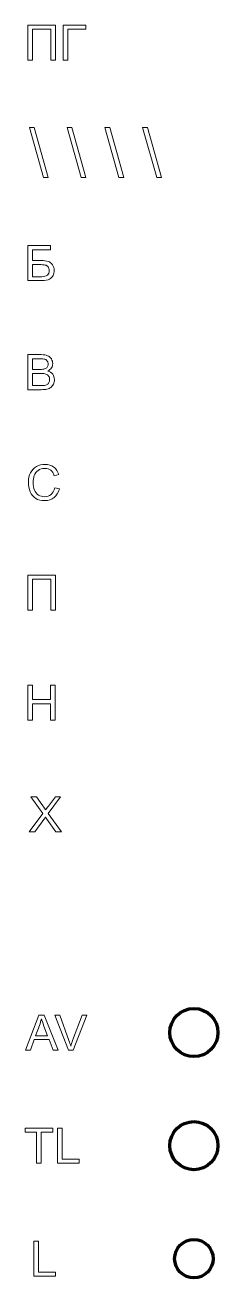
# Model space of a CAD drawing. Header units: millimetres. Extents: x -183 to 830, y -630 to 470.
# Drawn here: x 623 to 723, y -181 to 470 of the extents above; entities that cross this region are included whole.
import ezdxf

# ---------------------------------------------------------------- set-up
doc = ezdxf.new("R2010")
doc.units = ezdxf.units.MM
doc.header["$MEASUREMENT"] = 0
doc.layers.add('layer 1', color=7, linetype='Continuous')

msp = doc.modelspace()

# ---------------------------------------------------------------- linework, layer by layer
at = {"layer": 'layer 1', "color": 142, "lineweight": 9}
for points, knots in [([(624.6828, 469.7269), (624.6828, 469.7269), (638.9576, 469.7269), (638.9576, 469.7269), (638.9576, 469.7269), (638.9576, 469.7269), (638.9576, 451.5405), (638.9576, 451.5405), (638.9576, 451.5405), (638.9576, 451.5405), (636.5446, 451.5405), (636.5446, 451.5405), (636.5446, 451.5405), (636.5446, 451.5405), (636.5446, 467.5933), (636.5446, 467.5933), (636.5446, 467.5933), (636.5446, 467.5933), (627.0958, 467.5933), (627.0958, 467.5933), (627.0958, 467.5933), (627.0958, 467.5933), (627.0958, 451.5405), (627.0958, 451.5405), (627.0958, 451.5405), (627.0958, 451.5405), (624.6828, 451.5405), (624.6828, 451.5405), (624.6828, 451.5405), (624.6828, 451.5405), (624.6828, 469.7269), (624.6828, 469.7269)], [0, 0, 0, 0, 0.11111111, 0.11111111, 0.11111111, 0.11111111, 0.22222222, 0.22222222, 0.22222222, 0.22222222, 0.33333333, 0.33333333, 0.33333333, 0.33333333, 0.44444444, 0.44444444, 0.44444444, 0.44444444, 0.55555556, 0.55555556, 0.55555556, 0.55555556, 0.66666667, 0.66666667, 0.66666667, 0.66666667, 0.77777778, 0.77777778, 0.77777778, 0.77777778, 1, 1, 1, 1]), ([(642.9666, 469.7269), (642.9666, 469.7269), (654.7269, 469.7269), (654.7269, 469.7269), (654.7269, 469.7269), (654.7269, 469.7269), (654.7269, 467.5933), (654.7269, 467.5933), (654.7269, 467.5933), (654.7269, 467.5933), (645.3796, 467.5933), (645.3796, 467.5933), (645.3796, 467.5933), (645.3796, 467.5933), (645.3796, 451.5405), (645.3796, 451.5405), (645.3796, 451.5405), (645.3796, 451.5405), (642.9666, 451.5405), (642.9666, 451.5405), (642.9666, 451.5405), (642.9666, 451.5405), (642.9666, 469.7269), (642.9666, 469.7269)], [0, 0, 0, 0, 0.14285714, 0.14285714, 0.14285714, 0.14285714, 0.28571429, 0.28571429, 0.28571429, 0.28571429, 0.42857143, 0.42857143, 0.42857143, 0.42857143, 0.57142857, 0.57142857, 0.57142857, 0.57142857, 0.71428571, 0.71428571, 0.71428571, 0.71428571, 1, 1, 1, 1]), ([(632.7851, 390.5087), (632.7851, 390.5087), (625.4826, 416.6142), (625.4826, 416.6142), (625.4826, 416.6142), (625.4826, 416.6142), (627.9638, 416.6142), (627.9638, 416.6142), (627.9638, 416.6142), (627.9638, 416.6142), (635.2663, 390.5087), (635.2663, 390.5087), (635.2663, 390.5087), (635.2663, 390.5087), (632.7851, 390.5087), (632.7851, 390.5087)], [0, 0, 0, 0, 0.2, 0.2, 0.2, 0.2, 0.4, 0.4, 0.4, 0.4, 0.6, 0.6, 0.6, 0.6, 1, 1, 1, 1]), ([(652.3877, 390.5087), (652.3877, 390.5087), (645.0852, 416.6142), (645.0852, 416.6142), (645.0852, 416.6142), (645.0852, 416.6142), (647.5664, 416.6142), (647.5664, 416.6142), (647.5664, 416.6142), (647.5664, 416.6142), (654.8689, 390.5087), (654.8689, 390.5087), (654.8689, 390.5087), (654.8689, 390.5087), (652.3877, 390.5087), (652.3877, 390.5087)], [0, 0, 0, 0, 0.2, 0.2, 0.2, 0.2, 0.4, 0.4, 0.4, 0.4, 0.6, 0.6, 0.6, 0.6, 1, 1, 1, 1]), ([(671.9903, 390.5087), (671.9903, 390.5087), (664.6878, 416.6142), (664.6878, 416.6142), (664.6878, 416.6142), (664.6878, 416.6142), (667.169, 416.6142), (667.169, 416.6142), (667.169, 416.6142), (667.169, 416.6142), (674.4715, 390.5087), (674.4715, 390.5087), (674.4715, 390.5087), (674.4715, 390.5087), (671.9903, 390.5087), (671.9903, 390.5087)], [0, 0, 0, 0, 0.2, 0.2, 0.2, 0.2, 0.4, 0.4, 0.4, 0.4, 0.6, 0.6, 0.6, 0.6, 1, 1, 1, 1]), ([(691.5929, 390.5087), (691.5929, 390.5087), (684.2904, 416.6142), (684.2904, 416.6142), (684.2904, 416.6142), (684.2904, 416.6142), (686.7716, 416.6142), (686.7716, 416.6142), (686.7716, 416.6142), (686.7716, 416.6142), (694.0741, 390.5087), (694.0741, 390.5087), (694.0741, 390.5087), (694.0741, 390.5087), (691.5929, 390.5087), (691.5929, 390.5087)], [0, 0, 0, 0, 0.2, 0.2, 0.2, 0.2, 0.4, 0.4, 0.4, 0.4, 0.6, 0.6, 0.6, 0.6, 1, 1, 1, 1]), ([(624.6414, 355.2186), (624.6414, 355.2186), (636.4524, 355.2186), (636.4524, 355.2186), (636.4524, 355.2186), (636.4524, 355.2186), (636.4524, 353.085), (636.4524, 353.085), (636.4524, 353.085), (636.4524, 353.085), (627.0544, 353.085), (627.0544, 353.085), (627.0544, 353.085), (627.0544, 353.085), (627.0544, 347.4716), (627.0544, 347.4716), (627.0544, 347.4716), (627.0544, 347.4716), (631.3978, 347.4716), (631.3978, 347.4716), (631.3978, 347.4716), (633.0022, 347.4716), (634.2765, 347.3192), (635.2247, 347.0102), (635.2247, 347.0102), (636.173, 346.7054), (636.9308, 346.1296), (637.5023, 345.2787), (637.5023, 345.2787), (638.0738, 344.4321), (638.3574, 343.4457), (638.3574, 342.3196), (638.3574, 342.3196), (638.3574, 341.401), (638.1542, 340.5416), (637.7436, 339.7458), (637.7436, 339.7458), (637.3329, 338.9457), (636.7233, 338.2937), (635.9105, 337.79), (635.9105, 337.79), (635.102, 337.2862), (633.7177, 337.0322), (631.7661, 337.0322), (631.7661, 337.0322), (631.7661, 337.0322), (624.6414, 337.0322), (624.6414, 337.0322), (624.6414, 337.0322), (624.6414, 337.0322), (624.6414, 355.2186), (624.6414, 355.2186)], [0, 0, 0, 0, 0.07142857, 0.07142857, 0.07142857, 0.07142857, 0.14285714, 0.14285714, 0.14285714, 0.14285714, 0.21428571, 0.21428571, 0.21428571, 0.21428571, 0.28571429, 0.28571429, 0.28571429, 0.28571429, 0.35714286, 0.35714286, 0.35714286, 0.35714286, 0.42857143, 0.42857143, 0.42857143, 0.42857143, 0.5, 0.5, 0.5, 0.5, 0.57142857, 0.57142857, 0.57142857, 0.57142857, 0.64285714, 0.64285714, 0.64285714, 0.64285714, 0.71428571, 0.71428571, 0.71428571, 0.71428571, 0.78571429, 0.78571429, 0.78571429, 0.78571429, 0.85714286, 0.85714286, 0.85714286, 0.85714286, 1, 1, 1, 1]), ([(627.0544, 339.0896), (627.0544, 339.0896), (631.8677, 339.0896), (631.8677, 339.0896), (631.8677, 339.0896), (633.1673, 339.0896), (634.141, 339.3521), (634.7929, 339.8812), (634.7929, 339.8812), (635.4406, 340.4104), (635.7666, 341.202), (635.7666, 342.2561), (635.7666, 342.2561), (635.7666, 343.0097), (635.5803, 343.6362), (635.2078, 344.14), (635.2078, 344.14), (634.8353, 344.6437), (634.3188, 344.9782), (633.6584, 345.1433), (633.6584, 345.1433), (632.9938, 345.3084), (631.8635, 345.3888), (630.2675, 345.3888), (630.2675, 345.3888), (630.2675, 345.3888), (627.0544, 345.3888), (627.0544, 345.3888), (627.0544, 345.3888), (627.0544, 345.3888), (627.0544, 339.0896), (627.0544, 339.0896)], [0, 0, 0, 0, 0.11111111, 0.11111111, 0.11111111, 0.11111111, 0.22222222, 0.22222222, 0.22222222, 0.22222222, 0.33333333, 0.33333333, 0.33333333, 0.33333333, 0.44444444, 0.44444444, 0.44444444, 0.44444444, 0.55555556, 0.55555556, 0.55555556, 0.55555556, 0.66666667, 0.66666667, 0.66666667, 0.66666667, 0.77777778, 0.77777778, 0.77777778, 0.77777778, 1, 1, 1, 1]), ([(624.7321, 280.4366), (624.7321, 280.4366), (624.7321, 298.623), (624.7321, 298.623), (624.7321, 298.623), (624.7321, 298.623), (631.5562, 298.623), (631.5562, 298.623), (631.5562, 298.623), (632.9448, 298.623), (634.0581, 298.4409), (634.9006, 298.0727), (634.9006, 298.0727), (635.7388, 297.7044), (636.3949, 297.137), (636.8691, 296.3709), (636.8691, 296.3709), (637.3474, 295.6089), (637.5845, 294.8088), (637.5845, 293.9706), (637.5845, 293.9706), (637.5845, 293.1959), (637.3728, 292.4635), (636.9537, 291.7777), (636.9537, 291.7777), (636.5346, 291.0919), (635.8996, 290.5373), (635.0487, 290.1139), (635.0487, 290.1139), (636.1494, 289.7923), (636.9961, 289.2419), (637.5845, 288.463), (637.5845, 288.463), (638.1772, 287.6883), (638.4735, 286.7697), (638.4735, 285.7113), (638.4735, 285.7113), (638.4735, 284.8562), (638.2915, 284.0646), (637.9316, 283.3322), (637.9316, 283.3322), (637.5718, 282.5998), (637.1273, 282.0368), (636.5981, 281.6388), (636.5981, 281.6388), (636.069, 281.2452), (635.4043, 280.9445), (634.6085, 280.7414), (634.6085, 280.7414), (633.8084, 280.5382), (632.8305, 280.4366), (631.6705, 280.4366), (631.6705, 280.4366), (631.6705, 280.4366), (624.7321, 280.4366), (624.7321, 280.4366)], [0, 0, 0, 0, 0.06666667, 0.06666667, 0.06666667, 0.06666667, 0.13333333, 0.13333333, 0.13333333, 0.13333333, 0.2, 0.2, 0.2, 0.2, 0.26666667, 0.26666667, 0.26666667, 0.26666667, 0.33333333, 0.33333333, 0.33333333, 0.33333333, 0.4, 0.4, 0.4, 0.4, 0.46666667, 0.46666667, 0.46666667, 0.46666667, 0.53333333, 0.53333333, 0.53333333, 0.53333333, 0.6, 0.6, 0.6, 0.6, 0.66666667, 0.66666667, 0.66666667, 0.66666667, 0.73333333, 0.73333333, 0.73333333, 0.73333333, 0.8, 0.8, 0.8, 0.8, 0.86666667, 0.86666667, 0.86666667, 0.86666667, 1, 1, 1, 1]), ([(627.1451, 290.9776), (627.1451, 290.9776), (631.0779, 290.9776), (631.0779, 290.9776), (631.0779, 290.9776), (632.1447, 290.9776), (632.9109, 291.0496), (633.3723, 291.1893), (633.3723, 291.1893), (633.9862, 291.3713), (634.4476, 291.6761), (634.7566, 292.0994), (634.7566, 292.0994), (635.0657, 292.5228), (635.2223, 293.0519), (635.2223, 293.6912), (635.2223, 293.6912), (635.2223, 294.2965), (635.0784, 294.8299), (634.7863, 295.2871), (634.7863, 295.2871), (634.4984, 295.7486), (634.0835, 296.0661), (633.5459, 296.2353), (633.5459, 296.2353), (633.0083, 296.4047), (632.0854, 296.4894), (630.7815, 296.4894), (630.7815, 296.4894), (630.7815, 296.4894), (627.1451, 296.4894), (627.1451, 296.4894), (627.1451, 296.4894), (627.1451, 296.4894), (627.1451, 290.9776), (627.1451, 290.9776)], [0, 0, 0, 0, 0.1, 0.1, 0.1, 0.1, 0.2, 0.2, 0.2, 0.2, 0.3, 0.3, 0.3, 0.3, 0.4, 0.4, 0.4, 0.4, 0.5, 0.5, 0.5, 0.5, 0.6, 0.6, 0.6, 0.6, 0.7, 0.7, 0.7, 0.7, 0.8, 0.8, 0.8, 0.8, 1, 1, 1, 1]), ([(627.1451, 282.5702), (627.1451, 282.5702), (631.6748, 282.5702), (631.6748, 282.5702), (631.6748, 282.5702), (632.4537, 282.5702), (632.9998, 282.5998), (633.3173, 282.6591), (633.3173, 282.6591), (633.8676, 282.7565), (634.3333, 282.9216), (634.7058, 283.1544), (634.7058, 283.1544), (635.0784, 283.3872), (635.3832, 283.7259), (635.6245, 284.1704), (635.6245, 284.1704), (635.8658, 284.6148), (635.9843, 285.1271), (635.9843, 285.7071), (635.9843, 285.7071), (635.9843, 286.3887), (635.8107, 286.9771), (635.4594, 287.4809), (635.4594, 287.4809), (635.1122, 287.9846), (634.6296, 288.336), (634.0116, 288.5392), (634.0116, 288.5392), (633.3977, 288.7424), (632.5087, 288.844), (631.353, 288.844), (631.353, 288.844), (631.353, 288.844), (627.1451, 288.844), (627.1451, 288.844), (627.1451, 288.844), (627.1451, 288.844), (627.1451, 282.5702), (627.1451, 282.5702)], [0, 0, 0, 0, 0.09090909, 0.09090909, 0.09090909, 0.09090909, 0.18181818, 0.18181818, 0.18181818, 0.18181818, 0.27272727, 0.27272727, 0.27272727, 0.27272727, 0.36363636, 0.36363636, 0.36363636, 0.36363636, 0.45454545, 0.45454545, 0.45454545, 0.45454545, 0.54545455, 0.54545455, 0.54545455, 0.54545455, 0.63636364, 0.63636364, 0.63636364, 0.63636364, 0.72727273, 0.72727273, 0.72727273, 0.72727273, 0.81818182, 0.81818182, 0.81818182, 0.81818182, 1, 1, 1, 1]), ([(638.6109, 229.4973), (638.6109, 229.4973), (641.0239, 228.8877), (641.0239, 228.8877), (641.0239, 228.8877), (640.5201, 226.9108), (639.6142, 225.4079), (638.3061, 224.3707), (638.3061, 224.3707), (636.998, 223.3336), (635.3978, 222.8129), (633.5055, 222.8129), (633.5055, 222.8129), (631.5497, 222.8129), (629.958, 223.2108), (628.7303, 224.0109), (628.7303, 224.0109), (627.5026, 224.8068), (626.5713, 225.9625), (625.9321, 227.4738), (625.9321, 227.4738), (625.2928, 228.9893), (624.9711, 230.6107), (624.9711, 232.3464), (624.9711, 232.3464), (624.9711, 234.2387), (625.3309, 235.8897), (626.0548, 237.2994), (626.0548, 237.2994), (626.7787, 238.709), (627.8074, 239.7801), (629.1409, 240.5125), (629.1409, 240.5125), (630.4744, 241.2448), (631.9434, 241.6089), (633.5436, 241.6089), (633.5436, 241.6089), (635.3639, 241.6089), (636.8922, 241.1474), (638.1283, 240.2204), (638.1283, 240.2204), (639.3687, 239.2933), (640.2323, 237.9936), (640.7191, 236.3172), (640.7191, 236.3172), (640.7191, 236.3172), (638.3569, 235.7584), (638.3569, 235.7584), (638.3569, 235.7584), (637.9378, 237.0792), (637.324, 238.0444), (636.5239, 238.6456), (636.5239, 238.6456), (635.7238, 239.2509), (634.7162, 239.5514), (633.5013, 239.5514), (633.5013, 239.5514), (632.1085, 239.5514), (630.9401, 239.2171), (630.0045, 238.5482), (630.0045, 238.5482), (629.069, 237.8793), (628.4086, 236.9776), (628.0318, 235.8516), (628.0318, 235.8516), (627.6508, 234.7213), (627.4603, 233.5571), (627.4603, 232.3591), (627.4603, 232.3591), (627.4603, 230.8139), (627.6847, 229.4635), (628.1334, 228.312), (628.1334, 228.312), (628.5821, 227.1563), (629.2806, 226.2969), (630.2289, 225.7253), (630.2289, 225.7253), (631.1772, 225.1539), (632.2016, 224.8703), (633.3065, 224.8703), (633.3065, 224.8703), (634.6527, 224.8703), (635.7873, 225.2598), (636.7186, 226.0345), (636.7186, 226.0345), (637.6499, 226.8134), (638.2807, 227.9649), (638.6109, 229.4973)], [0, 0, 0, 0, 0.04347826, 0.04347826, 0.04347826, 0.04347826, 0.08695652, 0.08695652, 0.08695652, 0.08695652, 0.13043478, 0.13043478, 0.13043478, 0.13043478, 0.17391304, 0.17391304, 0.17391304, 0.17391304, 0.2173913, 0.2173913, 0.2173913, 0.2173913, 0.26086957, 0.26086957, 0.26086957, 0.26086957, 0.30434783, 0.30434783, 0.30434783, 0.30434783, 0.34782609, 0.34782609, 0.34782609, 0.34782609, 0.39130435, 0.39130435, 0.39130435, 0.39130435, 0.43478261, 0.43478261, 0.43478261, 0.43478261, 0.47826087, 0.47826087, 0.47826087, 0.47826087, 0.52173913, 0.52173913, 0.52173913, 0.52173913, 0.56521739, 0.56521739, 0.56521739, 0.56521739, 0.60869565, 0.60869565, 0.60869565, 0.60869565, 0.65217391, 0.65217391, 0.65217391, 0.65217391, 0.69565217, 0.69565217, 0.69565217, 0.69565217, 0.73913043, 0.73913043, 0.73913043, 0.73913043, 0.7826087, 0.7826087, 0.7826087, 0.7826087, 0.82608696, 0.82608696, 0.82608696, 0.82608696, 0.86956522, 0.86956522, 0.86956522, 0.86956522, 0.91304348, 0.91304348, 0.91304348, 0.91304348, 1, 1, 1, 1]), ([(624.6828, 184.2058), (624.6828, 184.2058), (638.9576, 184.2058), (638.9576, 184.2058), (638.9576, 184.2058), (638.9576, 184.2058), (638.9576, 166.0194), (638.9576, 166.0194), (638.9576, 166.0194), (638.9576, 166.0194), (636.5446, 166.0194), (636.5446, 166.0194), (636.5446, 166.0194), (636.5446, 166.0194), (636.5446, 182.0722), (636.5446, 182.0722), (636.5446, 182.0722), (636.5446, 182.0722), (627.0958, 182.0722), (627.0958, 182.0722), (627.0958, 182.0722), (627.0958, 182.0722), (627.0958, 166.0194), (627.0958, 166.0194), (627.0958, 166.0194), (627.0958, 166.0194), (624.6828, 166.0194), (624.6828, 166.0194), (624.6828, 166.0194), (624.6828, 166.0194), (624.6828, 184.2058), (624.6828, 184.2058)], [0, 0, 0, 0, 0.11111111, 0.11111111, 0.11111111, 0.11111111, 0.22222222, 0.22222222, 0.22222222, 0.22222222, 0.33333333, 0.33333333, 0.33333333, 0.33333333, 0.44444444, 0.44444444, 0.44444444, 0.44444444, 0.55555556, 0.55555556, 0.55555556, 0.55555556, 0.66666667, 0.66666667, 0.66666667, 0.66666667, 0.77777778, 0.77777778, 0.77777778, 0.77777778, 1, 1, 1, 1]), ([(624.6943, 108.8241), (624.6943, 108.8241), (624.6943, 127.0105), (624.6943, 127.0105), (624.6943, 127.0105), (624.6943, 127.0105), (627.1073, 127.0105), (627.1073, 127.0105), (627.1073, 127.0105), (627.1073, 127.0105), (627.1073, 119.5175), (627.1073, 119.5175), (627.1073, 119.5175), (627.1073, 119.5175), (636.5053, 119.5175), (636.5053, 119.5175), (636.5053, 119.5175), (636.5053, 119.5175), (636.5053, 127.0105), (636.5053, 127.0105), (636.5053, 127.0105), (636.5053, 127.0105), (638.9183, 127.0105), (638.9183, 127.0105), (638.9183, 127.0105), (638.9183, 127.0105), (638.9183, 108.8241), (638.9183, 108.8241), (638.9183, 108.8241), (638.9183, 108.8241), (636.5053, 108.8241), (636.5053, 108.8241), (636.5053, 108.8241), (636.5053, 108.8241), (636.5053, 117.3839), (636.5053, 117.3839), (636.5053, 117.3839), (636.5053, 117.3839), (627.1073, 117.3839), (627.1073, 117.3839), (627.1073, 117.3839), (627.1073, 117.3839), (627.1073, 108.8241), (627.1073, 108.8241), (627.1073, 108.8241), (627.1073, 108.8241), (624.6943, 108.8241), (624.6943, 108.8241)], [0, 0, 0, 0, 0.07692308, 0.07692308, 0.07692308, 0.07692308, 0.15384615, 0.15384615, 0.15384615, 0.15384615, 0.23076923, 0.23076923, 0.23076923, 0.23076923, 0.30769231, 0.30769231, 0.30769231, 0.30769231, 0.38461538, 0.38461538, 0.38461538, 0.38461538, 0.46153846, 0.46153846, 0.46153846, 0.46153846, 0.53846154, 0.53846154, 0.53846154, 0.53846154, 0.61538462, 0.61538462, 0.61538462, 0.61538462, 0.69230769, 0.69230769, 0.69230769, 0.69230769, 0.76923077, 0.76923077, 0.76923077, 0.76923077, 0.84615385, 0.84615385, 0.84615385, 0.84615385, 1, 1, 1, 1]), ([(625.4163, 50.8996), (625.4163, 50.8996), (632.4436, 60.3357), (632.4436, 60.3357), (632.4436, 60.3357), (632.4436, 60.3357), (626.2545, 69.086), (626.2545, 69.086), (626.2545, 69.086), (626.2545, 69.086), (629.1204, 69.086), (629.1204, 69.086), (629.1204, 69.086), (629.1204, 69.086), (632.4351, 64.4336), (632.4351, 64.4336), (632.4351, 64.4336), (633.1252, 63.4684), (633.6035, 62.7318), (633.8787, 62.2195), (633.8787, 62.2195), (634.2893, 62.8544), (634.7719, 63.5319), (635.3265, 64.2473), (635.3265, 64.2473), (635.3265, 64.2473), (638.9587, 69.086), (638.9587, 69.086), (638.9587, 69.086), (638.9587, 69.086), (641.5961, 69.086), (641.5961, 69.086), (641.5961, 69.086), (641.5961, 69.086), (635.2799, 60.4415), (635.2799, 60.4415), (635.2799, 60.4415), (635.2799, 60.4415), (642.0787, 50.8996), (642.0787, 50.8996), (642.0787, 50.8996), (642.0787, 50.8996), (639.1238, 50.8996), (639.1238, 50.8996), (639.1238, 50.8996), (639.1238, 50.8996), (634.5349, 57.3851), (634.5349, 57.3851), (634.5349, 57.3851), (634.2724, 57.7534), (634.0226, 58.1216), (633.7898, 58.4857), (633.7898, 58.4857), (633.3834, 57.8761), (633.0955, 57.4486), (632.9177, 57.2072), (632.9177, 57.2072), (632.9177, 57.2072), (628.3076, 50.8996), (628.3076, 50.8996), (628.3076, 50.8996), (628.3076, 50.8996), (625.4163, 50.8996), (625.4163, 50.8996)], [0, 0, 0, 0, 0.05882353, 0.05882353, 0.05882353, 0.05882353, 0.11764706, 0.11764706, 0.11764706, 0.11764706, 0.17647059, 0.17647059, 0.17647059, 0.17647059, 0.23529412, 0.23529412, 0.23529412, 0.23529412, 0.29411765, 0.29411765, 0.29411765, 0.29411765, 0.35294118, 0.35294118, 0.35294118, 0.35294118, 0.41176471, 0.41176471, 0.41176471, 0.41176471, 0.47058824, 0.47058824, 0.47058824, 0.47058824, 0.52941176, 0.52941176, 0.52941176, 0.52941176, 0.58823529, 0.58823529, 0.58823529, 0.58823529, 0.64705882, 0.64705882, 0.64705882, 0.64705882, 0.70588235, 0.70588235, 0.70588235, 0.70588235, 0.76470588, 0.76470588, 0.76470588, 0.76470588, 0.82352941, 0.82352941, 0.82352941, 0.82352941, 0.88235294, 0.88235294, 0.88235294, 0.88235294, 1, 1, 1, 1]), ([(623.4739, -62.4337), (623.4739, -62.4337), (630.4504, -44.2473), (630.4504, -44.2473), (630.4504, -44.2473), (630.4504, -44.2473), (633.0963, -44.2473), (633.0963, -44.2473), (633.0963, -44.2473), (633.0963, -44.2473), (640.5004, -62.4337), (640.5004, -62.4337), (640.5004, -62.4337), (640.5004, -62.4337), (637.7614, -62.4337), (637.7614, -62.4337), (637.7614, -62.4337), (637.7614, -62.4337), (635.6574, -56.9219), (635.6574, -56.9219), (635.6574, -56.9219), (635.6574, -56.9219), (627.9993, -56.9219), (627.9993, -56.9219), (627.9993, -56.9219), (627.9993, -56.9219), (626.0266, -62.4337), (626.0266, -62.4337), (626.0266, -62.4337), (626.0266, -62.4337), (623.4739, -62.4337), (623.4739, -62.4337)], [0, 0, 0, 0, 0.11111111, 0.11111111, 0.11111111, 0.11111111, 0.22222222, 0.22222222, 0.22222222, 0.22222222, 0.33333333, 0.33333333, 0.33333333, 0.33333333, 0.44444444, 0.44444444, 0.44444444, 0.44444444, 0.55555556, 0.55555556, 0.55555556, 0.55555556, 0.66666667, 0.66666667, 0.66666667, 0.66666667, 0.77777778, 0.77777778, 0.77777778, 0.77777778, 1, 1, 1, 1]), ([(645.7074, -62.4337), (645.7074, -62.4337), (638.6801, -44.2473), (638.6801, -44.2473), (638.6801, -44.2473), (638.6801, -44.2473), (641.2878, -44.2473), (641.2878, -44.2473), (641.2878, -44.2473), (641.2878, -44.2473), (646.0122, -57.4638), (646.0122, -57.4638), (646.0122, -57.4638), (646.389, -58.5221), (646.7107, -59.5127), (646.9647, -60.4398), (646.9647, -60.4398), (647.2441, -59.445), (647.5701, -58.4544), (647.9426, -57.4638), (647.9426, -57.4638), (647.9426, -57.4638), (652.8448, -44.2473), (652.8448, -44.2473), (652.8448, -44.2473), (652.8448, -44.2473), (655.3001, -44.2473), (655.3001, -44.2473), (655.3001, -44.2473), (655.3001, -44.2473), (648.2093, -62.4337), (648.2093, -62.4337), (648.2093, -62.4337), (648.2093, -62.4337), (645.7074, -62.4337), (645.7074, -62.4337)], [0, 0, 0, 0, 0.1, 0.1, 0.1, 0.1, 0.2, 0.2, 0.2, 0.2, 0.3, 0.3, 0.3, 0.3, 0.4, 0.4, 0.4, 0.4, 0.5, 0.5, 0.5, 0.5, 0.6, 0.6, 0.6, 0.6, 0.7, 0.7, 0.7, 0.7, 0.8, 0.8, 0.8, 0.8, 1, 1, 1, 1]), ([(628.7063, -54.9661), (628.7063, -54.9661), (634.9039, -54.9661), (634.9039, -54.9661), (634.9039, -54.9661), (634.9039, -54.9661), (633.0074, -49.9242), (633.0074, -49.9242), (633.0074, -49.9242), (632.4359, -48.3917), (632.0041, -47.126), (631.7035, -46.1269), (631.7035, -46.1269), (631.4537, -47.3122), (631.1193, -48.4764), (630.7002, -49.6279), (630.7002, -49.6279), (630.7002, -49.6279), (628.7063, -54.9661), (628.7063, -54.9661)], [0, 0, 0, 0, 0.16666667, 0.16666667, 0.16666667, 0.16666667, 0.33333333, 0.33333333, 0.33333333, 0.33333333, 0.5, 0.5, 0.5, 0.5, 0.66666667, 0.66666667, 0.66666667, 0.66666667, 1, 1, 1, 1]), ([(629.2087, -121.1359), (629.2087, -121.1359), (629.2087, -105.0831), (629.2087, -105.0831), (629.2087, -105.0831), (629.2087, -105.0831), (623.2143, -105.0831), (623.2143, -105.0831), (623.2143, -105.0831), (623.2143, -105.0831), (623.2143, -102.9495), (623.2143, -102.9495), (623.2143, -102.9495), (623.2143, -102.9495), (637.6161, -102.9495), (637.6161, -102.9495), (637.6161, -102.9495), (637.6161, -102.9495), (637.6161, -105.0831), (637.6161, -105.0831), (637.6161, -105.0831), (637.6161, -105.0831), (631.6217, -105.0831), (631.6217, -105.0831), (631.6217, -105.0831), (631.6217, -105.0831), (631.6217, -121.1359), (631.6217, -121.1359), (631.6217, -121.1359), (631.6217, -121.1359), (629.2087, -121.1359), (629.2087, -121.1359)], [0, 0, 0, 0, 0.11111111, 0.11111111, 0.11111111, 0.11111111, 0.22222222, 0.22222222, 0.22222222, 0.22222222, 0.33333333, 0.33333333, 0.33333333, 0.33333333, 0.44444444, 0.44444444, 0.44444444, 0.44444444, 0.55555556, 0.55555556, 0.55555556, 0.55555556, 0.66666667, 0.66666667, 0.66666667, 0.66666667, 0.77777778, 0.77777778, 0.77777778, 0.77777778, 1, 1, 1, 1]), ([(639.9995, -121.1359), (639.9995, -121.1359), (639.9995, -102.9495), (639.9995, -102.9495), (639.9995, -102.9495), (639.9995, -102.9495), (642.4125, -102.9495), (642.4125, -102.9495), (642.4125, -102.9495), (642.4125, -102.9495), (642.4125, -119.0023), (642.4125, -119.0023), (642.4125, -119.0023), (642.4125, -119.0023), (651.3533, -119.0023), (651.3533, -119.0023), (651.3533, -119.0023), (651.3533, -119.0023), (651.3533, -121.1359), (651.3533, -121.1359), (651.3533, -121.1359), (651.3533, -121.1359), (639.9995, -121.1359), (639.9995, -121.1359)], [0, 0, 0, 0, 0.14285714, 0.14285714, 0.14285714, 0.14285714, 0.28571429, 0.28571429, 0.28571429, 0.28571429, 0.42857143, 0.42857143, 0.42857143, 0.42857143, 0.57142857, 0.57142857, 0.57142857, 0.57142857, 0.71428571, 0.71428571, 0.71428571, 0.71428571, 1, 1, 1, 1]), ([(627.7321, -179.8381), (627.7321, -179.8381), (627.7321, -161.6517), (627.7321, -161.6517), (627.7321, -161.6517), (627.7321, -161.6517), (630.1451, -161.6517), (630.1451, -161.6517), (630.1451, -161.6517), (630.1451, -161.6517), (630.1451, -177.7045), (630.1451, -177.7045), (630.1451, -177.7045), (630.1451, -177.7045), (639.0859, -177.7045), (639.0859, -177.7045), (639.0859, -177.7045), (639.0859, -177.7045), (639.0859, -179.8381), (639.0859, -179.8381), (639.0859, -179.8381), (639.0859, -179.8381), (627.7321, -179.8381), (627.7321, -179.8381)], [0, 0, 0, 0, 0.14285714, 0.14285714, 0.14285714, 0.14285714, 0.28571429, 0.28571429, 0.28571429, 0.28571429, 0.42857143, 0.42857143, 0.42857143, 0.42857143, 0.57142857, 0.57142857, 0.57142857, 0.57142857, 0.71428571, 0.71428571, 0.71428571, 0.71428571, 1, 1, 1, 1])]:
    msp.add_open_spline(points, degree=3, knots=knots, dxfattribs=at)
at = {"layer": 'layer 1', "color": 242, "lineweight": 200}
for points in [[(710.9079, -40.8115), (704.0043, -40.8115), (698.4079, -46.4079), (698.4079, -53.3114), (698.4079, -53.3114), (698.4079, -60.215), (704.0043, -65.8114), (710.9079, -65.8114), (710.9079, -65.8114), (717.8114, -65.8115), (723.4079, -60.2151), (723.4079, -53.3115), (723.4079, -53.3115), (723.4079, -46.4079), (717.8115, -40.8115), (710.9079, -40.8115)], [(710.9079, -40.8115), (704.0043, -40.8115), (698.4079, -46.4079), (698.4079, -53.3114), (698.4079, -53.3114), (698.4079, -60.215), (704.0043, -65.8114), (710.9079, -65.8115), (710.9079, -65.8115), (717.8114, -65.8115), (723.4079, -60.2151), (723.4079, -53.3115), (723.4079, -53.3115), (723.4079, -46.4079), (717.8115, -40.8115), (710.9079, -40.8115)], [(710.9079, -40.8115), (704.0043, -40.8115), (698.4079, -46.4079), (698.4079, -53.3115), (698.4079, -53.3115), (698.4079, -60.215), (704.0043, -65.8115), (710.9079, -65.8115), (710.9079, -65.8115), (717.8114, -65.8115), (723.4079, -60.2151), (723.4079, -53.3115), (723.4079, -53.3115), (723.4079, -46.4079), (717.8115, -40.8115), (710.9079, -40.8115)], [(710.9079, -40.8115), (704.0043, -40.8115), (698.4079, -46.4079), (698.4079, -53.3115), (698.4079, -53.3115), (698.4079, -60.215), (704.0043, -65.8115), (710.9079, -65.8115), (710.9079, -65.8115), (717.8114, -65.8115), (723.4079, -60.2151), (723.4079, -53.3115), (723.4079, -53.3115), (723.4079, -46.408), (717.8115, -40.8115), (710.9079, -40.8115)], [(710.9079, -40.8115), (704.0043, -40.8115), (698.4079, -46.4079), (698.4079, -53.3115), (698.4079, -53.3115), (698.4079, -60.215), (704.0043, -65.8115), (710.9079, -65.8115), (710.9079, -65.8115), (717.8114, -65.8115), (723.4079, -60.2151), (723.4079, -53.3116), (723.4079, -53.3116), (723.4079, -46.408), (717.8115, -40.8115), (710.9079, -40.8115)], [(710.9079, -40.8115), (704.0043, -40.8115), (698.4079, -46.4079), (698.4079, -53.3115), (698.4079, -53.3115), (698.4079, -60.2151), (704.0043, -65.8115), (710.9079, -65.8115), (710.9079, -65.8115), (717.8114, -65.8115), (723.4079, -60.2151), (723.4079, -53.3116), (723.4079, -53.3116), (723.4079, -46.408), (717.8115, -40.8115), (710.9079, -40.8115)], [(710.9079, -40.8115), (704.0043, -40.8115), (698.4079, -46.408), (698.4079, -53.3115), (698.4079, -53.3115), (698.4079, -60.2151), (704.0043, -65.8115), (710.9079, -65.8115), (710.9079, -65.8115), (717.8114, -65.8115), (723.4079, -60.2151), (723.4079, -53.3116), (723.4079, -53.3116), (723.4079, -46.408), (717.8115, -40.8115), (710.9079, -40.8115)], [(710.9079, -40.8115), (704.0043, -40.8115), (698.4079, -46.408), (698.4079, -53.3115), (698.4079, -53.3115), (698.4079, -60.2151), (704.0043, -65.8115), (710.9079, -65.8115), (710.9079, -65.8115), (717.8114, -65.8116), (723.4079, -60.2151), (723.4079, -53.3116), (723.4079, -53.3116), (723.4079, -46.408), (717.8115, -40.8115), (710.9079, -40.8115)], [(710.9079, -40.8116), (704.0043, -40.8116), (698.4079, -46.408), (698.4079, -53.3115), (698.4079, -53.3115), (698.4079, -60.2151), (704.0043, -65.8115), (710.9079, -65.8116), (710.9079, -65.8116), (717.8114, -65.8116), (723.4079, -60.2152), (723.4079, -53.3116), (723.4079, -53.3116), (723.4079, -46.408), (717.8115, -40.8116), (710.9079, -40.8116)], [(710.9079, -40.8116), (704.0043, -40.8116), (698.4079, -46.408), (698.4079, -53.3116), (698.4079, -53.3116), (698.4079, -60.2151), (704.0043, -65.8116), (710.9079, -65.8116), (710.9079, -65.8116), (717.8114, -65.8116), (723.4079, -60.2152), (723.4079, -53.3116), (723.4079, -53.3116), (723.4079, -46.408), (717.8115, -40.8116), (710.9079, -40.8116)], [(710.9079, -40.8116), (704.0043, -40.8116), (698.4079, -46.408), (698.4079, -53.3116), (698.4079, -53.3116), (698.4079, -60.2151), (704.0043, -65.8116), (710.9079, -65.8116), (710.9079, -65.8116), (717.8114, -65.8116), (723.4079, -60.2152), (723.4079, -53.3116), (723.4079, -53.3116), (723.4079, -46.4081), (717.8115, -40.8116), (710.9079, -40.8116)], [(710.9079, -40.8116), (704.0043, -40.8116), (698.4079, -46.408), (698.4079, -53.3116), (698.4079, -53.3116), (698.4079, -60.2151), (704.0043, -65.8116), (710.9079, -65.8116), (710.9079, -65.8116), (717.8114, -65.8116), (723.4079, -60.2152), (723.4079, -53.3116), (723.4079, -53.3116), (723.4079, -46.4081), (717.8115, -40.8116), (710.9079, -40.8116)], [(710.9079, -40.8116), (704.0043, -40.8116), (698.4079, -46.408), (698.4079, -53.3116), (698.4079, -53.3116), (698.4079, -60.2151), (704.0043, -65.8116), (710.9079, -65.8116), (710.9079, -65.8116), (717.8114, -65.8116), (723.4079, -60.2152), (723.4079, -53.3117), (723.4079, -53.3117), (723.4079, -46.4081), (717.8115, -40.8116), (710.9079, -40.8116)], [(710.9079, -40.8116), (704.0043, -40.8116), (698.4079, -46.4081), (698.4079, -53.3116), (698.4079, -53.3116), (698.4079, -60.2152), (704.0043, -65.8116), (710.9079, -65.8116), (710.9079, -65.8116), (717.8114, -65.8116), (723.4079, -60.2152), (723.4079, -53.3117), (723.4079, -53.3117), (723.4079, -46.4081), (717.8115, -40.8116), (710.9079, -40.8116)], [(710.9079, -40.8116), (704.0043, -40.8116), (698.4079, -46.4081), (698.4079, -53.3116), (698.4079, -53.3116), (698.4079, -60.2152), (704.0043, -65.8116), (710.9079, -65.8116), (710.9079, -65.8116), (717.8114, -65.8117), (723.4079, -60.2152), (723.4079, -53.3117), (723.4079, -53.3117), (723.4079, -46.4081), (717.8115, -40.8116), (710.9079, -40.8116)], [(710.9079, -40.8116), (704.0043, -40.8116), (698.4079, -46.4081), (698.4079, -53.3116), (698.4079, -53.3116), (698.4079, -60.2152), (704.0043, -65.8116), (710.9079, -65.8116), (710.9079, -65.8116), (717.8114, -65.8117), (723.4079, -60.2153), (723.4079, -53.3117), (723.4079, -53.3117), (723.4079, -46.4081), (717.8115, -40.8116), (710.9079, -40.8116)], [(710.9079, -40.8117), (704.0043, -40.8117), (698.4079, -46.4081), (698.4079, -53.3116), (698.4079, -53.3116), (698.4079, -60.2152), (704.0043, -65.8116), (710.9079, -65.8117), (710.9079, -65.8117), (717.8114, -65.8117), (723.4079, -60.2153), (723.4079, -53.3117), (723.4079, -53.3117), (723.4079, -46.4081), (717.8115, -40.8117), (710.9079, -40.8117)], [(710.9079, -40.8117), (704.0043, -40.8117), (698.4079, -46.4081), (698.4079, -53.3117), (698.4079, -53.3117), (698.4079, -60.2152), (704.0043, -65.8117), (710.9079, -65.8117), (710.9079, -65.8117), (717.8114, -65.8117), (723.4079, -60.2153), (723.4079, -53.3117), (723.4079, -53.3117), (723.4079, -46.4081), (717.8115, -40.8117), (710.9079, -40.8117)], [(710.9079, -40.8117), (704.0043, -40.8117), (698.4079, -46.4081), (698.4079, -53.3117), (698.4079, -53.3117), (698.4079, -60.2152), (704.0043, -65.8117), (710.9079, -65.8117), (710.9079, -65.8117), (717.8114, -65.8117), (723.4079, -60.2153), (723.4079, -53.3117), (723.4079, -53.3117), (723.4079, -46.4082), (717.8115, -40.8117), (710.9079, -40.8117)], [(710.9079, -40.8117), (704.0043, -40.8117), (698.4079, -46.4081), (698.4079, -53.3117), (698.4079, -53.3117), (698.4079, -60.2152), (704.0043, -65.8117), (710.9079, -65.8117), (710.9079, -65.8117), (717.8114, -65.8117), (723.4079, -60.2153), (723.4079, -53.3118), (723.4079, -53.3118), (723.4079, -46.4082), (717.8115, -40.8117), (710.9079, -40.8117)], [(710.9079, -40.8117), (704.0043, -40.8117), (698.4079, -46.4081), (698.4079, -53.3117), (698.4079, -53.3117), (698.4079, -60.2153), (704.0043, -65.8117), (710.9079, -65.8117), (710.9079, -65.8117), (717.8114, -65.8117), (723.4079, -60.2153), (723.4079, -53.3118), (723.4079, -53.3118), (723.4079, -46.4082), (717.8115, -40.8117), (710.9079, -40.8117)], [(710.9079, -99.5137), (704.0043, -99.5137), (698.4079, -105.1101), (698.4079, -112.0136), (698.4079, -112.0136), (698.4079, -118.9172), (704.0043, -124.5136), (710.9079, -124.5136), (710.9079, -124.5136), (717.8114, -124.5137), (723.4079, -118.9173), (723.4079, -112.0137), (723.4079, -112.0137), (723.4079, -105.1101), (717.8115, -99.5137), (710.9079, -99.5137)], [(710.9079, -99.5137), (704.0043, -99.5137), (698.4079, -105.1101), (698.4079, -112.0136), (698.4079, -112.0136), (698.4079, -118.9172), (704.0043, -124.5136), (710.9079, -124.5137), (710.9079, -124.5137), (717.8114, -124.5137), (723.4079, -118.9173), (723.4079, -112.0137), (723.4079, -112.0137), (723.4079, -105.1101), (717.8115, -99.5137), (710.9079, -99.5137)], [(710.9079, -99.5137), (704.0043, -99.5137), (698.4079, -105.1101), (698.4079, -112.0137), (698.4079, -112.0137), (698.4079, -118.9172), (704.0043, -124.5137), (710.9079, -124.5137), (710.9079, -124.5137), (717.8114, -124.5137), (723.4079, -118.9173), (723.4079, -112.0137), (723.4079, -112.0137), (723.4079, -105.1101), (717.8115, -99.5137), (710.9079, -99.5137)], [(710.9079, -99.5137), (704.0043, -99.5137), (698.4079, -105.1101), (698.4079, -112.0137), (698.4079, -112.0137), (698.4079, -118.9172), (704.0043, -124.5137), (710.9079, -124.5137), (710.9079, -124.5137), (717.8114, -124.5137), (723.4079, -118.9173), (723.4079, -112.0137), (723.4079, -112.0137), (723.4079, -105.1102), (717.8115, -99.5137), (710.9079, -99.5137)], [(710.9079, -99.5137), (704.0043, -99.5137), (698.4079, -105.1101), (698.4079, -112.0137), (698.4079, -112.0137), (698.4079, -118.9172), (704.0043, -124.5137), (710.9079, -124.5137), (710.9079, -124.5137), (717.8114, -124.5137), (723.4079, -118.9173), (723.4079, -112.0138), (723.4079, -112.0138), (723.4079, -105.1102), (717.8115, -99.5137), (710.9079, -99.5137)], [(710.9079, -99.5137), (704.0043, -99.5137), (698.4079, -105.1101), (698.4079, -112.0137), (698.4079, -112.0137), (698.4079, -118.9173), (704.0043, -124.5137), (710.9079, -124.5137), (710.9079, -124.5137), (717.8114, -124.5137), (723.4079, -118.9173), (723.4079, -112.0138), (723.4079, -112.0138), (723.4079, -105.1102), (717.8115, -99.5137), (710.9079, -99.5137)], [(710.9079, -99.5137), (704.0043, -99.5137), (698.4079, -105.1102), (698.4079, -112.0137), (698.4079, -112.0137), (698.4079, -118.9173), (704.0043, -124.5137), (710.9079, -124.5137), (710.9079, -124.5137), (717.8114, -124.5137), (723.4079, -118.9173), (723.4079, -112.0138), (723.4079, -112.0138), (723.4079, -105.1102), (717.8115, -99.5137), (710.9079, -99.5137)], [(710.9079, -99.5137), (704.0043, -99.5137), (698.4079, -105.1102), (698.4079, -112.0137), (698.4079, -112.0137), (698.4079, -118.9173), (704.0043, -124.5137), (710.9079, -124.5137), (710.9079, -124.5137), (717.8114, -124.5138), (723.4079, -118.9173), (723.4079, -112.0138), (723.4079, -112.0138), (723.4079, -105.1102), (717.8115, -99.5137), (710.9079, -99.5137)], [(710.9079, -99.5138), (704.0043, -99.5138), (698.4079, -105.1102), (698.4079, -112.0137), (698.4079, -112.0137), (698.4079, -118.9173), (704.0043, -124.5137), (710.9079, -124.5138), (710.9079, -124.5138), (717.8114, -124.5138), (723.4079, -118.9174), (723.4079, -112.0138), (723.4079, -112.0138), (723.4079, -105.1102), (717.8115, -99.5138), (710.9079, -99.5138)], [(710.9079, -99.5138), (704.0043, -99.5138), (698.4079, -105.1102), (698.4079, -112.0138), (698.4079, -112.0138), (698.4079, -118.9173), (704.0043, -124.5138), (710.9079, -124.5138), (710.9079, -124.5138), (717.8114, -124.5138), (723.4079, -118.9174), (723.4079, -112.0138), (723.4079, -112.0138), (723.4079, -105.1102), (717.8115, -99.5138), (710.9079, -99.5138)], [(710.9079, -99.5138), (704.0043, -99.5138), (698.4079, -105.1102), (698.4079, -112.0138), (698.4079, -112.0138), (698.4079, -118.9173), (704.0043, -124.5138), (710.9079, -124.5138), (710.9079, -124.5138), (717.8114, -124.5138), (723.4079, -118.9174), (723.4079, -112.0138), (723.4079, -112.0138), (723.4079, -105.1103), (717.8115, -99.5138), (710.9079, -99.5138)], [(710.9079, -99.5138), (704.0043, -99.5138), (698.4079, -105.1102), (698.4079, -112.0138), (698.4079, -112.0138), (698.4079, -118.9173), (704.0043, -124.5138), (710.9079, -124.5138), (710.9079, -124.5138), (717.8114, -124.5138), (723.4079, -118.9174), (723.4079, -112.0138), (723.4079, -112.0138), (723.4079, -105.1103), (717.8115, -99.5138), (710.9079, -99.5138)], [(710.9079, -99.5138), (704.0043, -99.5138), (698.4079, -105.1102), (698.4079, -112.0138), (698.4079, -112.0138), (698.4079, -118.9173), (704.0043, -124.5138), (710.9079, -124.5138), (710.9079, -124.5138), (717.8114, -124.5138), (723.4079, -118.9174), (723.4079, -112.0139), (723.4079, -112.0139), (723.4079, -105.1103), (717.8115, -99.5138), (710.9079, -99.5138)], [(710.9079, -99.5138), (704.0043, -99.5138), (698.4079, -105.1103), (698.4079, -112.0138), (698.4079, -112.0138), (698.4079, -118.9174), (704.0043, -124.5138), (710.9079, -124.5138), (710.9079, -124.5138), (717.8114, -124.5138), (723.4079, -118.9174), (723.4079, -112.0139), (723.4079, -112.0139), (723.4079, -105.1103), (717.8115, -99.5138), (710.9079, -99.5138)], [(710.9079, -99.5138), (704.0043, -99.5138), (698.4079, -105.1103), (698.4079, -112.0138), (698.4079, -112.0138), (698.4079, -118.9174), (704.0043, -124.5138), (710.9079, -124.5138), (710.9079, -124.5138), (717.8114, -124.5139), (723.4079, -118.9174), (723.4079, -112.0139), (723.4079, -112.0139), (723.4079, -105.1103), (717.8115, -99.5138), (710.9079, -99.5138)], [(710.9079, -99.5138), (704.0043, -99.5138), (698.4079, -105.1103), (698.4079, -112.0138), (698.4079, -112.0138), (698.4079, -118.9174), (704.0043, -124.5138), (710.9079, -124.5138), (710.9079, -124.5138), (717.8114, -124.5139), (723.4079, -118.9175), (723.4079, -112.0139), (723.4079, -112.0139), (723.4079, -105.1103), (717.8115, -99.5138), (710.9079, -99.5138)], [(710.9079, -99.5139), (704.0043, -99.5139), (698.4079, -105.1103), (698.4079, -112.0138), (698.4079, -112.0138), (698.4079, -118.9174), (704.0043, -124.5138), (710.9079, -124.5139), (710.9079, -124.5139), (717.8114, -124.5139), (723.4079, -118.9175), (723.4079, -112.0139), (723.4079, -112.0139), (723.4079, -105.1103), (717.8115, -99.5139), (710.9079, -99.5139)], [(710.9079, -99.5139), (704.0043, -99.5139), (698.4079, -105.1103), (698.4079, -112.0139), (698.4079, -112.0139), (698.4079, -118.9174), (704.0043, -124.5139), (710.9079, -124.5139), (710.9079, -124.5139), (717.8114, -124.5139), (723.4079, -118.9175), (723.4079, -112.0139), (723.4079, -112.0139), (723.4079, -105.1103), (717.8115, -99.5139), (710.9079, -99.5139)], [(710.9079, -99.5139), (704.0043, -99.5139), (698.4079, -105.1103), (698.4079, -112.0139), (698.4079, -112.0139), (698.4079, -118.9174), (704.0043, -124.5139), (710.9079, -124.5139), (710.9079, -124.5139), (717.8114, -124.5139), (723.4079, -118.9175), (723.4079, -112.0139), (723.4079, -112.0139), (723.4079, -105.1104), (717.8115, -99.5139), (710.9079, -99.5139)], [(710.9079, -99.5139), (704.0043, -99.5139), (698.4079, -105.1103), (698.4079, -112.0139), (698.4079, -112.0139), (698.4079, -118.9174), (704.0043, -124.5139), (710.9079, -124.5139), (710.9079, -124.5139), (717.8114, -124.5139), (723.4079, -118.9175), (723.4079, -112.014), (723.4079, -112.014), (723.4079, -105.1104), (717.8115, -99.5139), (710.9079, -99.5139)], [(710.9079, -99.5139), (704.0043, -99.5139), (698.4079, -105.1103), (698.4079, -112.0139), (698.4079, -112.0139), (698.4079, -118.9175), (704.0043, -124.5139), (710.9079, -124.5139), (710.9079, -124.5139), (717.8114, -124.5139), (723.4079, -118.9175), (723.4079, -112.014), (723.4079, -112.014), (723.4079, -105.1104), (717.8115, -99.5139), (710.9079, -99.5139)], [(710.9079, -160.7159), (705.3851, -160.7159), (700.9079, -165.193), (700.9079, -170.7158), (700.9079, -170.7158), (700.9079, -176.2387), (705.385, -180.7158), (710.9079, -180.7158), (710.9079, -180.7158), (716.4307, -180.7159), (720.9079, -176.2387), (720.9079, -170.7159), (720.9079, -170.7159), (720.9079, -165.193), (716.4308, -160.7159), (710.9079, -160.7159)], [(710.9079, -160.7159), (705.3851, -160.7159), (700.9079, -165.193), (700.9079, -170.7159), (700.9079, -170.7159), (700.9079, -176.2387), (705.385, -180.7158), (710.9079, -180.7159), (710.9079, -180.7159), (716.4307, -180.7159), (720.9079, -176.2387), (720.9079, -170.7159), (720.9079, -170.7159), (720.9079, -165.193), (716.4308, -160.7159), (710.9079, -160.7159)], [(710.9079, -160.7159), (705.3851, -160.7159), (700.9079, -165.193), (700.9079, -170.7159), (700.9079, -170.7159), (700.9079, -176.2387), (705.385, -180.7159), (710.9079, -180.7159), (710.9079, -180.7159), (716.4307, -180.7159), (720.9079, -176.2388), (720.9079, -170.7159), (720.9079, -170.7159), (720.9079, -165.1931), (716.4308, -160.7159), (710.9079, -160.7159)], [(710.9079, -160.7159), (705.3851, -160.7159), (700.9079, -165.193), (700.9079, -170.7159), (700.9079, -170.7159), (700.9079, -176.2387), (705.385, -180.7159), (710.9079, -180.7159), (710.9079, -180.7159), (716.4307, -180.7159), (720.9079, -176.2388), (720.9079, -170.7159), (720.9079, -170.7159), (720.9079, -165.1931), (716.4308, -160.7159), (710.9079, -160.7159)], [(710.9079, -160.7159), (705.3851, -160.7159), (700.9079, -165.193), (700.9079, -170.7159), (700.9079, -170.7159), (700.9079, -176.2387), (705.385, -180.7159), (710.9079, -180.7159), (710.9079, -180.7159), (716.4307, -180.7159), (720.9079, -176.2388), (720.9079, -170.7159), (720.9079, -170.7159), (720.9079, -165.1931), (716.4308, -160.7159), (710.9079, -160.7159)], [(710.9079, -160.7159), (705.3851, -160.7159), (700.9079, -165.1931), (700.9079, -170.7159), (700.9079, -170.7159), (700.9079, -176.2387), (705.385, -180.7159), (710.9079, -180.7159), (710.9079, -180.7159), (716.4307, -180.7159), (720.9079, -176.2388), (720.9079, -170.716), (720.9079, -170.716), (720.9079, -165.1931), (716.4308, -160.7159), (710.9079, -160.7159)], [(710.9079, -160.7159), (705.3851, -160.7159), (700.9079, -165.1931), (700.9079, -170.7159), (700.9079, -170.7159), (700.9079, -176.2388), (705.385, -180.7159), (710.9079, -180.7159), (710.9079, -180.7159), (716.4307, -180.7159), (720.9079, -176.2388), (720.9079, -170.716), (720.9079, -170.716), (720.9079, -165.1931), (716.4308, -160.7159), (710.9079, -160.7159)], [(710.9079, -160.7159), (705.3851, -160.7159), (700.9079, -165.1931), (700.9079, -170.7159), (700.9079, -170.7159), (700.9079, -176.2388), (705.385, -180.7159), (710.9079, -180.7159), (710.9079, -180.7159), (716.4307, -180.716), (720.9079, -176.2388), (720.9079, -170.716), (720.9079, -170.716), (720.9079, -165.1931), (716.4308, -160.7159), (710.9079, -160.7159)], [(710.9079, -160.716), (705.3851, -160.716), (700.9079, -165.1931), (700.9079, -170.7159), (700.9079, -170.7159), (700.9079, -176.2388), (705.385, -180.7159), (710.9079, -180.716), (710.9079, -180.716), (716.4307, -180.716), (720.9079, -176.2388), (720.9079, -170.716), (720.9079, -170.716), (720.9079, -165.1931), (716.4308, -160.716), (710.9079, -160.716)], [(710.9079, -160.716), (705.3851, -160.716), (700.9079, -165.1931), (700.9079, -170.716), (700.9079, -170.716), (700.9079, -176.2388), (705.385, -180.716), (710.9079, -180.716), (710.9079, -180.716), (716.4307, -180.716), (720.9079, -176.2389), (720.9079, -170.716), (720.9079, -170.716), (720.9079, -165.1931), (716.4308, -160.716), (710.9079, -160.716)], [(710.9079, -160.716), (705.3851, -160.716), (700.9079, -165.1931), (700.9079, -170.716), (700.9079, -170.716), (700.9079, -176.2388), (705.385, -180.716), (710.9079, -180.716), (710.9079, -180.716), (716.4307, -180.716), (720.9079, -176.2389), (720.9079, -170.716), (720.9079, -170.716), (720.9079, -165.1932), (716.4308, -160.716), (710.9079, -160.716)], [(710.9079, -160.716), (705.3851, -160.716), (700.9079, -165.1931), (700.9079, -170.716), (700.9079, -170.716), (700.9079, -176.2388), (705.385, -180.716), (710.9079, -180.716), (710.9079, -180.716), (716.4307, -180.716), (720.9079, -176.2389), (720.9079, -170.716), (720.9079, -170.716), (720.9079, -165.1932), (716.4308, -160.716), (710.9079, -160.716)], [(710.9079, -160.716), (705.3851, -160.716), (700.9079, -165.1932), (700.9079, -170.716), (700.9079, -170.716), (700.9079, -176.2388), (705.385, -180.716), (710.9079, -180.716), (710.9079, -180.716), (716.4307, -180.716), (720.9079, -176.2389), (720.9079, -170.716), (720.9079, -170.716), (720.9079, -165.1932), (716.4308, -160.716), (710.9079, -160.716)], [(710.9079, -160.716), (705.3851, -160.716), (700.9079, -165.1932), (700.9079, -170.716), (700.9079, -170.716), (700.9079, -176.2389), (705.385, -180.716), (710.9079, -180.716), (710.9079, -180.716), (716.4307, -180.716), (720.9079, -176.2389), (720.9079, -170.7161), (720.9079, -170.7161), (720.9079, -165.1932), (716.4308, -160.716), (710.9079, -160.716)], [(710.9079, -160.716), (705.3851, -160.716), (700.9079, -165.1932), (700.9079, -170.716), (700.9079, -170.716), (700.9079, -176.2389), (705.385, -180.716), (710.9079, -180.716), (710.9079, -180.716), (716.4307, -180.7161), (720.9079, -176.2389), (720.9079, -170.7161), (720.9079, -170.7161), (720.9079, -165.1932), (716.4308, -160.716), (710.9079, -160.716)], [(710.9079, -160.716), (705.3851, -160.716), (700.9079, -165.1932), (700.9079, -170.716), (700.9079, -170.716), (700.9079, -176.2389), (705.385, -180.716), (710.9079, -180.716), (710.9079, -180.716), (716.4307, -180.7161), (720.9079, -176.2389), (720.9079, -170.7161), (720.9079, -170.7161), (720.9079, -165.1932), (716.4308, -160.716), (710.9079, -160.716)], [(710.9079, -160.7161), (705.3851, -160.7161), (700.9079, -165.1932), (700.9079, -170.716), (700.9079, -170.716), (700.9079, -176.2389), (705.385, -180.716), (710.9079, -180.7161), (710.9079, -180.7161), (716.4307, -180.7161), (720.9079, -176.2389), (720.9079, -170.7161), (720.9079, -170.7161), (720.9079, -165.1932), (716.4308, -160.7161), (710.9079, -160.7161)], [(710.9079, -160.7161), (705.3851, -160.7161), (700.9079, -165.1932), (700.9079, -170.7161), (700.9079, -170.7161), (700.9079, -176.2389), (705.385, -180.7161), (710.9079, -180.7161), (710.9079, -180.7161), (716.4307, -180.7161), (720.9079, -176.239), (720.9079, -170.7161), (720.9079, -170.7161), (720.9079, -165.1933), (716.4308, -160.7161), (710.9079, -160.7161)], [(710.9079, -160.7161), (705.3851, -160.7161), (700.9079, -165.1932), (700.9079, -170.7161), (700.9079, -170.7161), (700.9079, -176.2389), (705.385, -180.7161), (710.9079, -180.7161), (710.9079, -180.7161), (716.4307, -180.7161), (720.9079, -176.239), (720.9079, -170.7161), (720.9079, -170.7161), (720.9079, -165.1933), (716.4308, -160.7161), (710.9079, -160.7161)], [(710.9079, -160.7161), (705.3851, -160.7161), (700.9079, -165.1932), (700.9079, -170.7161), (700.9079, -170.7161), (700.9079, -176.2389), (705.385, -180.7161), (710.9079, -180.7161), (710.9079, -180.7161), (716.4307, -180.7161), (720.9079, -176.239), (720.9079, -170.7161), (720.9079, -170.7161), (720.9079, -165.1933), (716.4308, -160.7161), (710.9079, -160.7161)], [(710.9079, -160.7161), (705.3851, -160.7161), (700.9079, -165.1933), (700.9079, -170.7161), (700.9079, -170.7161), (700.9079, -176.2389), (705.385, -180.7161), (710.9079, -180.7161), (710.9079, -180.7161), (716.4307, -180.7161), (720.9079, -176.239), (720.9079, -170.7162), (720.9079, -170.7162), (720.9079, -165.1933), (716.4308, -160.7161), (710.9079, -160.7161)]]:
    msp.add_open_spline(points, degree=3, knots=[0, 0, 0, 0, 0.2, 0.2, 0.2, 0.2, 0.4, 0.4, 0.4, 0.4, 0.6, 0.6, 0.6, 0.6, 1, 1, 1, 1], dxfattribs=at)
for points in [[(710.9079, -40.8115), (710.9079, -40.8115), (710.9079, -40.8117), (710.9079, -40.8117)], [(710.9079, -40.8115), (710.9079, -40.8115), (710.9079, -40.8117), (710.9079, -40.8117)], [(698.4079, -53.3114), (698.4079, -53.3114), (698.4079, -53.3117), (698.4079, -53.3117)], [(723.4079, -53.3115), (723.4079, -53.3115), (723.4079, -53.3118), (723.4079, -53.3118)], [(710.9079, -65.8114), (710.9079, -65.8114), (710.9079, -65.8117), (710.9079, -65.8117)], [(710.9079, -99.5137), (710.9079, -99.5137), (710.9079, -99.5139), (710.9079, -99.5139)], [(710.9079, -99.5137), (710.9079, -99.5137), (710.9079, -99.5139), (710.9079, -99.5139)], [(698.4079, -112.0136), (698.4079, -112.0136), (698.4079, -112.0139), (698.4079, -112.0139)], [(723.4079, -112.0137), (723.4079, -112.0137), (723.4079, -112.014), (723.4079, -112.014)], [(710.9079, -124.5136), (710.9079, -124.5136), (710.9079, -124.5139), (710.9079, -124.5139)], [(710.9079, -160.7159), (710.9079, -160.7159), (710.9079, -160.7161), (710.9079, -160.7161)], [(710.9079, -160.7159), (710.9079, -160.7159), (710.9079, -160.7161), (710.9079, -160.7161)], [(700.9079, -170.7158), (700.9079, -170.7158), (700.9079, -170.7161), (700.9079, -170.7161)], [(720.9079, -170.7159), (720.9079, -170.7159), (720.9079, -170.7162), (720.9079, -170.7162)], [(710.9079, -180.7158), (710.9079, -180.7158), (710.9079, -180.7161), (710.9079, -180.7161)]]:
    msp.add_open_spline(points, degree=3, dxfattribs=at)

doc.saveas('drawing.dxf')
